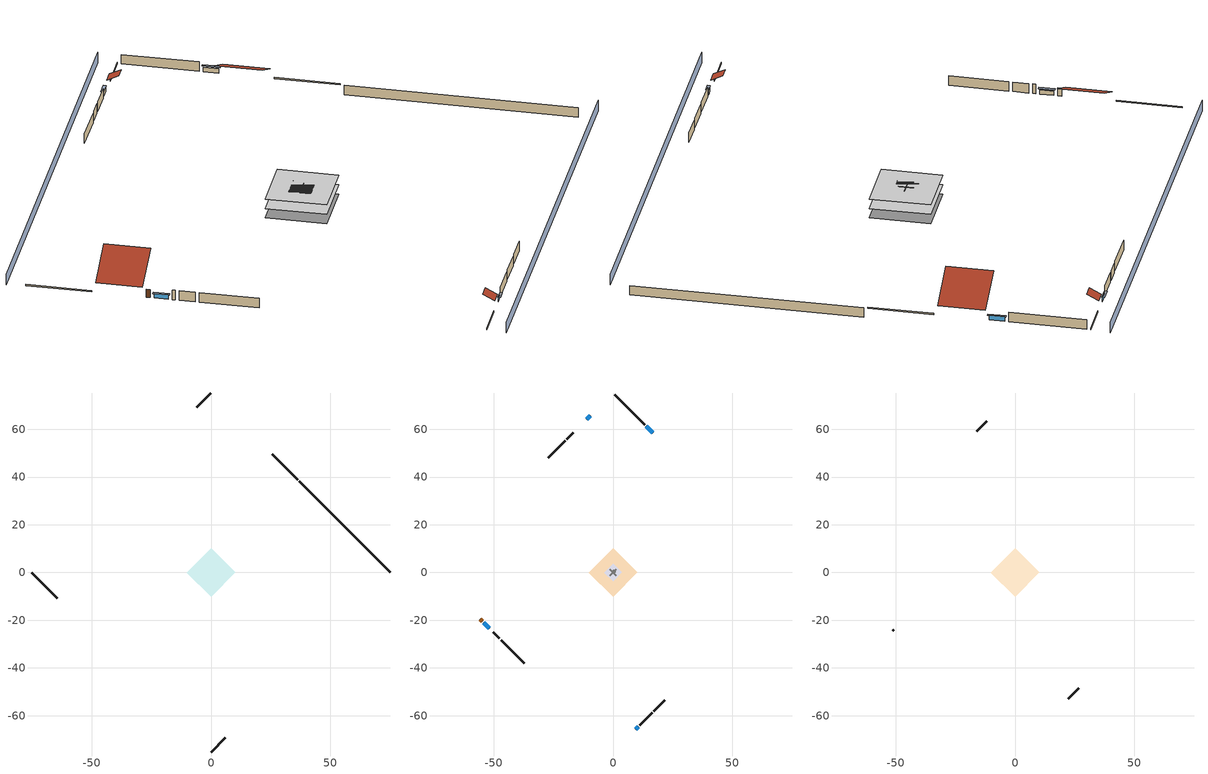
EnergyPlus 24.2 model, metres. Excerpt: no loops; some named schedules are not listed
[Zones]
basement - unconditioned
 floor foundation (Slab2 construction): -10.06,0 0,10.06 10.06,0 0,-10.06 z-2.13
 wall outside (RimJoist1 construction): 36.38,38.85 25.65,49.58 z0.3:0.61
 wall outside (RimJoist2 construction): 0,-75.23 5.97,-69.26 z0.3:0.61
 wall outside (RimJoist3 construction): -75.23,0 -64.5,-10.73 z0.3:0.61
 wall outside (RimJoist4 construction): 0,75.23 -5.97,69.26 z0.3:0.61
 wall foundation (FoundationWall1 construction): 75.23,0 37.04,38.19 z-2.13:0.3
central ac and furnace airloop ret air zone
 floor adiabatic (AdiabaticConst): 0,0 0,1 1,1 1,0 z0
 wall adiabatic (AdiabaticConst): 0,1 0,0 1,0 1,1 0,1 z0:1
 ceiling adiabatic (AdiabaticConst): 1,0 1,1 0,1 0,0 z1
conditioned space
 floor to basement - unconditioned (Floor2 construction): -10.06,0 0,10.06 10.06,0 0,-10.06 z0.3
 wall outside (AdiabaticWallConstruction 1): -55.54,-19.69 -54.89,-20.34 z0.3:2.34
 wall outside (AdiabaticWallConstruction): 16.57,58.66 13.99,61.24 z0.3:1.49; 9.44,-65.79 10.54,-64.7 / -9.45,65.79 -11.09,64.14 z0.3:1.34; -54.24,-21 -51.97,-23.26 z0.3:1.4
 wall outside (Wall3 construction): 13.34,61.89 0.66,74.58 z0.3:2.74
 wall outside (Wall4 construction): 17.02,-58.21 21.72,-53.52 z0.3:2.74
 wall outside (Wall7 construction): -46.93,-28.31 -37.14,-38.1 z0.3:2.74
 wall outside (Wall8 construction): -19.99,55.24 -27.04,48.2 z0.3:2.74
 wall to garage (Wall5 construction): -1.29,1.29 1.29,-1.29 z0.3:2.74
 wall to garage (Wall6 construction): -1.29,-1.29 1.29,1.29 z0.3:2.74
 window (WindowConstruction): 16.57,58.66 13.99,61.24 z0.3:1.49
 window (WindowConstruction 1): 9.45,-65.79 10.54,-64.7 z0.3:1.34
 window (WindowConstruction 2): -54.24,-21 -51.97,-23.26 z0.3:1.4
 window (WindowConstruction 3): -9.45,65.79 -11.09,64.14 z0.3:1.34
 door (Door): -55.54,-19.69 -54.89,-20.34 z0.3:2.34
garage
 floor foundation (Slab1 construction): -3.66,0 0,3.66 3.66,0 0,-3.66 z0
 wall outside (Wall1 construction): 11.19,-64.04 16.37,-58.87 z0.3:2.74
 wall outside (Wall12 construction): -16.75,58.49 -19.33,55.9 z0.3:2.74
 wall outside (Wall2 construction): -50.17,-25.06 -47.58,-27.65 z0.3:2.74
attic - vented
 floor to garage (Floor1 construction): -3.66,0 0,3.66 3.66,0 0,-3.66 z2.74
 floor to conditioned space (Floor3 construction Reversed): -10.06,0 0,10.06 10.06,0 0,-10.06 z2.74
 wall outside (Wall10 construction): -11.74,63.49 -16.09,59.14 z0.3:2.74
 wall outside (Wall11 construction): -51.31,-23.92 -50.83,-24.41 z0.3:2.74
 wall outside (Wall9 construction): 22.37,-52.86 26.72,-48.51 z0.3:2.74
 roof outside (Roof1 construction): 17.23,58.01,2.74 10.28,51.06,7.66 18.05,43.29,7.66 24.99,50.24,2.74
 roof outside (Roof2 construction): 8.79,-66.44,2.74 6.86,-64.51,4.11 4.69,-66.67,4.11 6.63,-68.61,2.74
 roof outside (Roof3 construction): -8.79,66.44,2.74 -6.86,64.51,4.11 -4.69,66.67,4.11 -6.63,68.61,2.74
 roof outside (Roof4 construction): -56.2,-19.04,2.74 -49.36,-12.2,7.58 -57,-4.55,7.58 -63.84,-11.39,2.74
shading: 3.23,-78.46 78.46,-3.23 / -3.23,78.46 -78.46,3.23 z0:2.74; 13.78,61.45 16.79,58.45 17.22,58.88 14.21,61.88 z1.8; 10.75,-64.48 9.23,-66 9.66,-66.43 11.18,-64.91 z1.65; -51.75,-23.48 -54.45,-20.78 -54.88,-21.21 -52.18,-23.91 z1.71; -11.3,63.93 -9.23,66 -9.66,66.43 -11.73,64.36 z1.65
[Building]
Building 1: Terrain=Suburbs
[Site:Location]
Milwaukee Gen Mitc_WI_USA: Latitude {deg}=42.95; Longitude {deg}=-87.9; Time Zone {hr}=-6; Elevation {m}=211
[Site:GroundTemperature:Shallow]
4.51604, 2.42328, 2.25568, 3.24881, 7.23564, 11.2039, 14.6442, 16.8235, 17.0087, 15.2361, 11.8836, 8.03706
[Site:WaterMainsTemperature]
Calculation Method=Schedule; Temperature Schedule=mains temperature schedule
[Material] Roughness=Rough; Thermal Absorptance=0.9
Name | Thickness {m} | Conductivity {W/m-K} | Density {kg/m3} | Specific Heat {J/kg-K} | Solar Absorptance | Visible Absorptance
aluminum siding | 0.009525 | 0.089435 | 177.822 | 1046.75 | 0.5 | 0.5
asphalt or fiberglass shingles | 0.00635 | 0.162714 | 1121.4 | 1465.45 | 0.85 | 0.85
ceiling loosefill ins | 0.169333 | 0.0480833 | 16.02 | 1046.75 | 0.7 | 0.7
ceiling stud and cavity | 0.1397 | 1.39189 | 65.682 | 1177.47 | 0.7 | 0.7
ceiling stud and cavity 1 | 0.1397 | 0.0824711 | 65.682 | 1177.47 | 0.7 | 0.7
concrete 4.0 in. | 0.1016 | 1.803125 | 2242.8 | 837.4 | 0.7 | 0.7
concrete 8.0 in. | 0.2032 | 1.803125 | 2242.8 | 837.4 | 0.7 | 0.7
door material | 0.04445 | 0.0612267 | 512.64 | 1214.23 | 0.7 | 0.7
floor covering | 0.0127 | 0.0433444 | 54.468 | 1339.84 | 0.6 | 0.6
floor stud and cavity | 0.1397 | 0.923637 | 92.3553 | 1139.71 | 0.7 | 0.7
furniture material basement - unconditioned 1; furniture material conditioned space 1; furniture material garage 1 | 0.1524 | 0.115458 | 640.8 | 1214.23 | 0.6 | 0.6
gypsum board | 0.0127 | 0.160291 | 801 | 837.4 | 0.6 | 0.6
osb sheathing 0.5 in. | 0.0127 | 0.115458 | 512.64 | 1214.23 | 0.6 | 0.6
osb sheathing 0.5 in. 1; osb sheathing 0.5 in. 2; osb sheathing 0.5 in. 3 | 0.0127 | 0.115458 | 512.64 | 1214.23 | 0.7 | 0.7
osb sheathing 0.75 in. | 0.01905 | 0.115458 | 512.64 | 1214.23 | 0.7 | 0.7
rim joist stud and cavity | 0.0508 | 0.178289 | 50.32683 | 1063.81 | 0.6 | 0.6
roof rigid ins | 0.00281632 | 0.029427 | 32.04 | 1214.23 | 0.7 | 0.7
wall rigid ins | 0.512978 | 0.029427 | 32.04 | 1214.23 | 0.7 | 0.7
wall stud and cavity | 0.1397 | 0.419005 | 139.0536 | 1170.24 | 0.6 | 0.6
wall stud and cavity 1 | 0.1397 | 0.0950889 | 139.0536 | 1170.24 | 0.7 | 0.7
wall stud and cavity 2 | 0.1397 | 0.0937203 | 139.0536 | 1170.24 | 0.7 | 0.7
wall stud and cavity 3 | 0.0889 | 0.380278 | 52.3479 | 1209.89 | 0.7 | 0.7
wall stud and cavity 4 | 0.0889 | 0.391764 | 83.0341 | 1211.67 | 0.7 | 0.7
wood siding; wood siding 1 | 0.0254 | 0.102417 | 544.68 | 1172.36 | 0.7 | 0.7
[Material:NoMass]
Adiabatic: Roughness=Rough; Thermal Resistance {m2-K/W}=176.1; Thermal Absorptance=0.9; Solar Absorptance=0.7; Visible Absorptance=0.7
[WindowMaterial:SimpleGlazingSystem]
WindowMaterial: U-Factor {W/m2-K}=4.31528; Solar Heat Gain Coefficient=0.67
[Construction]
AdiabaticConst: Adiabatic
AdiabaticWallConstruction: wood siding, wall rigid ins, wall stud and cavity 3, gypsum board
AdiabaticWallConstruction 1: wood siding 1, wall rigid ins, wall stud and cavity 3, gypsum board
Door: door material
Floor1 construction: ceiling stud and cavity
Floor2 construction: floor stud and cavity, osb sheathing 0.75 in., floor covering
Floor3 construction Reversed: gypsum board, ceiling stud and cavity 1, ceiling loosefill ins
FoundationWall1 construction: concrete 8.0 in.
furniture construction basement - unconditioned 1: furniture material basement - unconditioned 1
furniture construction conditioned space 1: furniture material conditioned space 1
furniture construction garage 1: furniture material garage 1
PartitionWallConstruction: gypsum board, wall stud and cavity 4, gypsum board
RimJoist1 construction; RimJoist2 construction; RimJoist3 construction; RimJoist4 construction: aluminum siding, rim joist stud and cavity
Roof1 construction; Roof2 construction; Roof3 construction; Roof4 construction: asphalt or fiberglass shingles, roof rigid ins, osb sheathing 0.5 in.
Slab1 construction; Slab2 construction: concrete 4.0 in.
Wall1 construction; Wall2 construction: aluminum siding, osb sheathing 0.5 in. 1, wall stud and cavity
Wall10 construction; Wall11 construction; Wall12 construction; Wall9 construction: aluminum siding, osb sheathing 0.5 in. 2, wall stud and cavity
Wall3 construction; Wall4 construction: aluminum siding, osb sheathing 0.5 in. 1, wall stud and cavity 1, gypsum board
Wall5 construction: osb sheathing 0.5 in. 2, wall stud and cavity 2, gypsum board
Wall6 construction: osb sheathing 0.5 in. 3, wall stud and cavity 2, gypsum board
Wall7 construction; Wall8 construction: aluminum siding, osb sheathing 0.5 in. 2, wall stud and cavity 1, gypsum board
WindowConstruction; WindowConstruction 1; WindowConstruction 2; WindowConstruction 3: WindowMaterial
[Zone] Multiplier=1
Name | Volume {m3} | Part of Total Floor Area
attic - vented | 258.62 | Yes
basement - unconditioned; conditioned space | 493.619 | Yes
central ac and furnace airloop ret air zone | 1 | No
garage | 65.242 | Yes
[Space]
Name | Zone | Volume {m3} | Space Type
attic - vented 1 | attic - vented | 258.62
basement - unconditioned 1 | basement - unconditioned | 493.619
central ac and furnace airloop ret air space | central ac and furnace airloop ret air zone |  | Plenum Space Type
conditioned space 1 | conditioned space | 493.619
garage 1 | garage | 65.242
[ZoneInfiltration:EffectiveLeakageArea] Schedule=Always On Discrete
Name | Zone or Space | Effective Air Leakage Area {cm2} | Stack Coefficient | Wind Coefficient
infil|attic - vented 1 | attic - vented 1 | 7638.96 | 0.000511141 | 4.24315e-05
infil|garage 1 | garage 1 | 135.919 | 0.000145291 | 4.64657e-05
[ZoneMixing] Schedule=Always On Continuous; Design Flow Rate Calculation Method=Flow/Zone; Design Flow Rate {m3/s}=0
Name | Zone or Space | Source Zone or Space
whole house fan mix | attic - vented | conditioned space
central_ac_and_furnace_airloop_0_ZoneMixCondToDZ mix | basement - unconditioned | conditioned space
central_ac_and_furnace_airloop_0_ZoneMixDZToCond mix | conditioned space | basement - unconditioned
[SurfaceProperty:ExposedFoundationPerimeter] Exposed Perimeter Calculation Method=TotalExposedPerimeter
Name | Total Exposed Perimeter {m}
Slab2 | 54.01056
Slab1 | 14.6304
[InternalMass]
Name | Construction | Zone or ZoneList | Space or SpaceList | Surface Area {m2}
furniture mass basement - unconditioned 1 | furniture construction basement - unconditioned 1 | basement - unconditioned | basement - unconditioned 1 | 80.9743
furniture mass conditioned space 1 | furniture construction conditioned space 1 | conditioned space | conditioned space 1 | 80.9743
partition wall mass | PartitionWallConstruction | conditioned space | conditioned space 1 | 202.436
furniture mass garage 1 | furniture construction garage 1 | garage | garage 1 | 2.67561
[OtherEquipment] Design Level Calculation Method=EquipmentLevel
Name | Fuel Type | Zone or ZoneList or Space or SpaceList | Schedule | Design Level {W} | Fraction Latent | Fraction Radiant | Fraction Lost
central_ac_and_furnace_airloop_0_RetCondToDZ equip; central_ac_and_furnace_airloop_0_SupCondToDZ equip; central_ac_and_furnace_airloop_0_SupSensLkToDZ equip | None | basement - unconditioned 1 | Always On Discrete | 0 | 0 | 0 | 0
central_ac_and_furnace_airloop_0_SupLatLkToDZ equip | None | basement - unconditioned 1 | Always On Discrete | 0 | 1 | 0 | 0
water heater energy adjustment1 | NaturalGas | basement - unconditioned 1 | Always On Discrete | 0.01 | 0 | 0 | 1
central_ac_and_furnace_airloop_0_RetCondToRP equip; central_ac_and_furnace_airloop_0_RetSensLkToRP equip | None | central ac and furnace airloop ret air space | Always On Discrete | 0 | 0 | 0 | 0
central_ac_and_furnace_airloop_0_RetLatLkToRP equip | None | central ac and furnace airloop ret air space | Always On Discrete | 0 | 1 | 0 | 0
central_ac_and_furnace_airloop_0_SupCondToLv equip; central_ac_and_furnace_airloop_0_SupSensLkToCond equip; mech vent house fan sensible load equip | None | conditioned space 1 | Always On Discrete | 0 | 0 | 0 | 0
central_ac_and_furnace_airloop_0_SupLatLkToCond equip; mech vent house fan latent load equip | None | conditioned space 1 | Always On Discrete | 0 | 1 | 0 | 0
water latent | None | conditioned space 1 | hot_water_fixtures | 600.595 | 1 | 0 | 0
water sensible | None | conditioned space 1 | hot_water_fixtures | -591.911 | 0 | 0.6 | 0
[ZoneInfiltration:DesignFlowRate] Schedule=Always On Discrete
Name | Zone or ZoneList or Space or SpaceList | Design Flow Rate Calculation Method | Air Changes per Hour {1/hr} | Constant Term Coefficient | Temperature Term Coefficient | Velocity Term Coefficient | Velocity Squared Term Coefficient | Design Flow Rate {m3/s}
infil|basement - unconditioned 1 | basement - unconditioned 1 | AirChanges/Hour | 0.1 | 1 | 0 | 0 | 0
infil flow; natural vent flow; whole house fan flow | conditioned space 1 | Flow/Zone |  |  |  |  |  | 0
[SpaceList]
Plenum Space Type: central ac and furnace airloop ret air space
[SurfaceProperty:IncidentSolarMultiplier] Incident Solar Multiplier=1; Incident Solar Multiplier Schedule=trans schedule winter=0.85 summer=0.7
Window1; Window2; Window3; Window4
[Lights] Design Level Calculation Method=LightingLevel; Return Air Fraction=0; Fraction Radiant=0.6; Fraction Visible=0.2; Fraction Replaceable=1
Name | Zone or ZoneList or Space or SpaceList | Schedule | Lighting Level {W}
interior lighting | conditioned space 1 | lighting_interior | 1242.62
garage lighting | garage 1 | lighting_garage | 52.6845
[People]
occupants: Zone or ZoneList or Space or SpaceList=conditioned space 1; Number of People Schedule=occupants; Number of People Calculation Method=People; Number of People=2; Fraction Radiant=0.314171; Sensible Heat Fraction=0.56303; Activity Level Schedule=occupants activity schedule; Carbon Dioxide Generation Rate {m3/s-W}=0; Enable ASHRAE 55 Comfort Warnings=No; Mean Radiant Temperature Calculation Type=EnclosureAveraged
[ElectricEquipment] Design Level Calculation Method=EquipmentLevel
Name | Zone or ZoneList or Space or SpaceList | Schedule | Design Level {W} | Fraction Latent | Fraction Radiant | Fraction Lost
ceiling fan | conditioned space 1 | ceiling_fan | 17.0572 | 0 | 0.558 | 0
clothes dryer | conditioned space 1 | clothes_dryer | 8575.76 | 0.015 | 0.081 | 0.85
clothes washer | conditioned space 1 | clothes_washer | 322.319 | 0.03 | 0.162 | 0.7
cooking range | conditioned space 1 | cooking_range | 2314.12 | 0.08 | 0.432 | 0.2
dishwasher | conditioned space 1 | dishwasher | 593.132 | 0.3 | 0.18 | 0.4
fridge | conditioned space 1 | fridge schedule | 109.031 | 0 | 0.6 | 0
mech vent bath fan 0 | conditioned space 1 | mech vent bath fan 0 schedule | 30 | 0 | 0 | 1
mech vent house fan | conditioned space 1 | mech vent house fan schedule | 0 | 0 | 0 | 1
mech vent house fan cfis | conditioned space 1 | mech vent house fan cfis schedule | 0 | 0 | 0 | 0
mech vent range fan 0 | conditioned space 1 | mech vent range fan 0 schedule | 30 | 0 | 0 | 1
misc plug loads | conditioned space 1 | plug_loads_other | 428.613 | 0.021 | 0.558 | 0.049
misc well pump | conditioned space 1 | misc well pump schedule | 102.667 | 0 | 0 | 1
whole house fan | conditioned space 1 | Always On Discrete | 0 | 0 | 0 | 1
freezer | garage 1 | freezer schedule | 47.9573 | 0 | 0.6 | 0
[AirLoopHVAC:ReturnPlenum]
Air Loop HVAC Return Plenum 1: Zone=central ac and furnace airloop ret air zone
[Foundation:Kiva] Wall Depth Below Slab {m}=0.2032
Name | Initial Indoor Air Temperature {C} | Wall Height Above Grade {m}
Foundation Kiva 1 | 2.20464 | 0.1016
Foundation Kiva 2 | 2.41042 | 0.3048
[Foundation:Kiva:Settings]
Soil Conductivity {W/m-K}=1.3848; Soil Density {kg/m3}=1842.3; Soil Specific Heat {J/kg-K}=418.7; Ground Solar Absorptivity=0.9; Ground Thermal Absorptivity=0.9; Ground Surface Roughness {m}=0.03; Far-Field Width {m}=40; Deep-Ground Boundary Condition=ZeroFlux; Deep-Ground Depth {m}=40; Minimum Cell Dimension {m}=0.2; Maximum Cell Growth Coefficient=3; Simulation Timestep=Timestep
[Exterior:Lights]
exterior lighting: Schedule=exterior lighting schedule; Design Level {W}=75.5506
[EnergyManagementSystem:Sensor] Output:Variable or Output:Meter Index Key=basement - unconditioned
Name | Output:Variable or Output:Meter
central_ac_and_furnace_airloop_0_DZ_T_s | Zone Air Temperature
central_ac_and_furnace_airloop_0_DZ_W_s | Zone Mean Air Humidity Ratio
[Schedule:Constant]
Name | Hourly Value
Always On Continuous; Always On Discrete; mech vent house fan schedule; mech vent house fan cfis schedule | 1
occupants activity schedule | 117.228
[Schedule:Week:Daily]
trans schedule winter=0.85 summer=0.7 Week Rule - Jan1-Apr28: trans schedule winter=0.85 summer=0.7 allday1, trans schedule winter=0.85 summer=0.7 allday1, trans schedule winter=0.85 summer=0.7 allday1, trans schedule winter=0.85 summer=0.7 allday1, trans schedule winter=0.85 summer=0.7 allday1, trans schedule winter=0.85 summer=0.7 allday1, trans schedule winter=0.85 summer=0.7 allday1, trans schedule winter=0.85 summer=0.7 default day, trans schedule winter=0.85 summer=0.7 default day, trans schedule winter=0.85 summer=0.7 default day, trans schedule winter=0.85 summer=0.7 default day, trans schedule winter=0.85 summer=0.7 default day
trans schedule winter=0.85 summer=0.7 Week Rule - Apr29-May5: trans schedule winter=0.85 summer=0.7 allday1, trans schedule winter=0.85 summer=0.7 allday1, trans schedule winter=0.85 summer=0.7 allday121, trans schedule winter=0.85 summer=0.7 allday121, trans schedule winter=0.85 summer=0.7 allday121, trans schedule winter=0.85 summer=0.7 allday121, trans schedule winter=0.85 summer=0.7 allday121, trans schedule winter=0.85 summer=0.7 default day, trans schedule winter=0.85 summer=0.7 default day, trans schedule winter=0.85 summer=0.7 default day, trans schedule winter=0.85 summer=0.7 default day, trans schedule winter=0.85 summer=0.7 default day
trans schedule winter=0.85 summer=0.7 Week Rule - May6-Oct27: trans schedule winter=0.85 summer=0.7 allday121, trans schedule winter=0.85 summer=0.7 allday121, trans schedule winter=0.85 summer=0.7 allday121, trans schedule winter=0.85 summer=0.7 allday121, trans schedule winter=0.85 summer=0.7 allday121, trans schedule winter=0.85 summer=0.7 allday121, trans schedule winter=0.85 summer=0.7 allday121, trans schedule winter=0.85 summer=0.7 default day, trans schedule winter=0.85 summer=0.7 default day, trans schedule winter=0.85 summer=0.7 default day, trans schedule winter=0.85 summer=0.7 default day, trans schedule winter=0.85 summer=0.7 default day
trans schedule winter=0.85 summer=0.7 Week Rule - Oct28-Nov3: trans schedule winter=0.85 summer=0.7 allday121, trans schedule winter=0.85 summer=0.7 allday121, trans schedule winter=0.85 summer=0.7 allday121, trans schedule winter=0.85 summer=0.7 allday121, trans schedule winter=0.85 summer=0.7 allday305, trans schedule winter=0.85 summer=0.7 allday305, trans schedule winter=0.85 summer=0.7 allday305, trans schedule winter=0.85 summer=0.7 default day, trans schedule winter=0.85 summer=0.7 default day, trans schedule winter=0.85 summer=0.7 default day, trans schedule winter=0.85 summer=0.7 default day, trans schedule winter=0.85 summer=0.7 default day
trans schedule winter=0.85 summer=0.7 Week Rule - Nov4-Dec31: trans schedule winter=0.85 summer=0.7 allday305, trans schedule winter=0.85 summer=0.7 allday305, trans schedule winter=0.85 summer=0.7 allday305, trans schedule winter=0.85 summer=0.7 allday305, trans schedule winter=0.85 summer=0.7 allday305, trans schedule winter=0.85 summer=0.7 allday305, trans schedule winter=0.85 summer=0.7 allday305, trans schedule winter=0.85 summer=0.7 default day, trans schedule winter=0.85 summer=0.7 default day, trans schedule winter=0.85 summer=0.7 default day, trans schedule winter=0.85 summer=0.7 default day, trans schedule winter=0.85 summer=0.7 default day
fridge schedule Week Rule - Jan1-Jan27: fridge schedule allday1, fridge schedule allday1, fridge schedule allday1, fridge schedule allday1, fridge schedule allday1, fridge schedule allday1, fridge schedule allday1, fridge schedule default day, fridge schedule default day, fridge schedule default day, fridge schedule default day, fridge schedule default day
fridge schedule Week Rule - Jan28-Feb3: fridge schedule allday1, fridge schedule allday1, fridge schedule allday1, fridge schedule allday1, fridge schedule allday2, fridge schedule allday2, fridge schedule allday2, fridge schedule default day, fridge schedule default day, fridge schedule default day, fridge schedule default day, fridge schedule default day
fridge schedule Week Rule - Feb4-Feb24: fridge schedule allday2, fridge schedule allday2, fridge schedule allday2, fridge schedule allday2, fridge schedule allday2, fridge schedule allday2, fridge schedule allday2, fridge schedule default day, fridge schedule default day, fridge schedule default day, fridge schedule default day, fridge schedule default day
fridge schedule Week Rule - Feb25-Mar3: fridge schedule allday2, fridge schedule allday2, fridge schedule allday2, fridge schedule allday2, fridge schedule allday3, fridge schedule allday3, fridge schedule allday3, fridge schedule default day, fridge schedule default day, fridge schedule default day, fridge schedule default day, fridge schedule default day
fridge schedule Week Rule - Mar4-May26: fridge schedule allday3, fridge schedule allday3, fridge schedule allday3, fridge schedule allday3, fridge schedule allday3, fridge schedule allday3, fridge schedule allday3, fridge schedule default day, fridge schedule default day, fridge schedule default day, fridge schedule default day, fridge schedule default day
fridge schedule Week Rule - May27-Jun2: fridge schedule allday3, fridge schedule allday3, fridge schedule allday3, fridge schedule allday3, fridge schedule allday3, fridge schedule allday6, fridge schedule allday6, fridge schedule default day, fridge schedule default day, fridge schedule default day, fridge schedule default day, fridge schedule default day
fridge schedule Week Rule - Jun3-Sep29: fridge schedule allday6, fridge schedule allday6, fridge schedule allday6, fridge schedule allday6, fridge schedule allday6, fridge schedule allday6, fridge schedule allday6, fridge schedule default day, fridge schedule default day, fridge schedule default day, fridge schedule default day, fridge schedule default day
fridge schedule Week Rule - Sep30-Oct6: fridge schedule allday6, fridge schedule allday10, fridge schedule allday10, fridge schedule allday10, fridge schedule allday10, fridge schedule allday10, fridge schedule allday10, fridge schedule default day, fridge schedule default day, fridge schedule default day, fridge schedule default day, fridge schedule default day
fridge schedule Week Rule - Oct7-Oct27: fridge schedule allday10, fridge schedule allday10, fridge schedule allday10, fridge schedule allday10, fridge schedule allday10, fridge schedule allday10, fridge schedule allday10, fridge schedule default day, fridge schedule default day, fridge schedule default day, fridge schedule default day, fridge schedule default day
fridge schedule Week Rule - Oct28-Nov3: fridge schedule allday10, fridge schedule allday10, fridge schedule allday10, fridge schedule allday10, fridge schedule allday11, fridge schedule allday11, fridge schedule allday11, fridge schedule default day, fridge schedule default day, fridge schedule default day, fridge schedule default day, fridge schedule default day
fridge schedule Week Rule - Nov4-Nov24: fridge schedule allday11, fridge schedule allday11, fridge schedule allday11, fridge schedule allday11, fridge schedule allday11, fridge schedule allday11, fridge schedule allday11, fridge schedule default day, fridge schedule default day, fridge schedule default day, fridge schedule default day, fridge schedule default day
fridge schedule Week Rule - Nov25-Dec1: fridge schedule allday11, fridge schedule allday11, fridge schedule allday11, fridge schedule allday11, fridge schedule allday11, fridge schedule allday11, fridge schedule allday12, fridge schedule default day, fridge schedule default day, fridge schedule default day, fridge schedule default day, fridge schedule default day
fridge schedule Week Rule - Dec2-Dec31: fridge schedule allday12, fridge schedule allday12, fridge schedule allday12, fridge schedule allday12, fridge schedule allday12, fridge schedule allday12, fridge schedule allday12, fridge schedule default day, fridge schedule default day, fridge schedule default day, fridge schedule default day, fridge schedule default day
mech vent bath fan 0 schedule Week Rule - Jan1-Dec31: mech vent bath fan 0 schedule allday1, mech vent bath fan 0 schedule allday1, mech vent bath fan 0 schedule allday1, mech vent bath fan 0 schedule allday1, mech vent bath fan 0 schedule allday1, mech vent bath fan 0 schedule allday1, mech vent bath fan 0 schedule allday1, mech vent bath fan 0 schedule default day, mech vent bath fan 0 schedule default day, mech vent bath fan 0 schedule default day, mech vent bath fan 0 schedule default day, mech vent bath fan 0 schedule default day
mech vent range fan 0 schedule Week Rule - Jan1-Dec31: mech vent range fan 0 schedule allday1, mech vent range fan 0 schedule allday1, mech vent range fan 0 schedule allday1, mech vent range fan 0 schedule allday1, mech vent range fan 0 schedule allday1, mech vent range fan 0 schedule allday1, mech vent range fan 0 schedule allday1, mech vent range fan 0 schedule default day, mech vent range fan 0 schedule default day, mech vent range fan 0 schedule default day, mech vent range fan 0 schedule default day, mech vent range fan 0 schedule default day
misc well pump schedule Week Rule - Jan1-Jan27: misc well pump schedule allday1, misc well pump schedule allday1, misc well pump schedule allday1, misc well pump schedule allday1, misc well pump schedule allday1, misc well pump schedule allday1, misc well pump schedule allday1, misc well pump schedule default day, misc well pump schedule default day, misc well pump schedule default day, misc well pump schedule default day, misc well pump schedule default day
misc well pump schedule Week Rule - Jan28-Feb3: misc well pump schedule allday1, misc well pump schedule allday1, misc well pump schedule allday1, misc well pump schedule allday1, misc well pump schedule allday2, misc well pump schedule allday2, misc well pump schedule allday2, misc well pump schedule default day, misc well pump schedule default day, misc well pump schedule default day, misc well pump schedule default day, misc well pump schedule default day
misc well pump schedule Week Rule - Feb4-Feb24: misc well pump schedule allday2, misc well pump schedule allday2, misc well pump schedule allday2, misc well pump schedule allday2, misc well pump schedule allday2, misc well pump schedule allday2, misc well pump schedule allday2, misc well pump schedule default day, misc well pump schedule default day, misc well pump schedule default day, misc well pump schedule default day, misc well pump schedule default day
misc well pump schedule Week Rule - Feb25-Mar3: misc well pump schedule allday2, misc well pump schedule allday2, misc well pump schedule allday2, misc well pump schedule allday2, misc well pump schedule allday3, misc well pump schedule allday3, misc well pump schedule allday3, misc well pump schedule default day, misc well pump schedule default day, misc well pump schedule default day, misc well pump schedule default day, misc well pump schedule default day
misc well pump schedule Week Rule - Mar4-Mar31: misc well pump schedule allday3, misc well pump schedule allday3, misc well pump schedule allday3, misc well pump schedule allday3, misc well pump schedule allday3, misc well pump schedule allday3, misc well pump schedule allday3, misc well pump schedule default day, misc well pump schedule default day, misc well pump schedule default day, misc well pump schedule default day, misc well pump schedule default day
misc well pump schedule Week Rule - Apr1-Apr28: misc well pump schedule allday4, misc well pump schedule allday4, misc well pump schedule allday4, misc well pump schedule allday4, misc well pump schedule allday4, misc well pump schedule allday4, misc well pump schedule allday4, misc well pump schedule default day, misc well pump schedule default day, misc well pump schedule default day, misc well pump schedule default day, misc well pump schedule default day
misc well pump schedule Week Rule - Apr29-May5: misc well pump schedule allday4, misc well pump schedule allday4, misc well pump schedule allday5, misc well pump schedule allday5, misc well pump schedule allday5, misc well pump schedule allday5, misc well pump schedule allday5, misc well pump schedule default day, misc well pump schedule default day, misc well pump schedule default day, misc well pump schedule default day, misc well pump schedule default day
misc well pump schedule Week Rule - May6-May26: misc well pump schedule allday5, misc well pump schedule allday5, misc well pump schedule allday5, misc well pump schedule allday5, misc well pump schedule allday5, misc well pump schedule allday5, misc well pump schedule allday5, misc well pump schedule default day, misc well pump schedule default day, misc well pump schedule default day, misc well pump schedule default day, misc well pump schedule default day
misc well pump schedule Week Rule - May27-Jun2: misc well pump schedule allday5, misc well pump schedule allday5, misc well pump schedule allday5, misc well pump schedule allday5, misc well pump schedule allday5, misc well pump schedule allday6, misc well pump schedule allday6, misc well pump schedule default day, misc well pump schedule default day, misc well pump schedule default day, misc well pump schedule default day, misc well pump schedule default day
misc well pump schedule Week Rule - Jun3-Jun30: misc well pump schedule allday6, misc well pump schedule allday6, misc well pump schedule allday6, misc well pump schedule allday6, misc well pump schedule allday6, misc well pump schedule allday6, misc well pump schedule allday6, misc well pump schedule default day, misc well pump schedule default day, misc well pump schedule default day, misc well pump schedule default day, misc well pump schedule default day
misc well pump schedule Week Rule - Jul1-Aug25: misc well pump schedule allday7, misc well pump schedule allday7, misc well pump schedule allday7, misc well pump schedule allday7, misc well pump schedule allday7, misc well pump schedule allday7, misc well pump schedule allday7, misc well pump schedule default day, misc well pump schedule default day, misc well pump schedule default day, misc well pump schedule default day, misc well pump schedule default day
misc well pump schedule Week Rule - Aug26-Sep1: misc well pump schedule allday7, misc well pump schedule allday7, misc well pump schedule allday7, misc well pump schedule allday7, misc well pump schedule allday7, misc well pump schedule allday7, misc well pump schedule allday9, misc well pump schedule default day, misc well pump schedule default day, misc well pump schedule default day, misc well pump schedule default day, misc well pump schedule default day
[Schedule:Year]
trans schedule winter=0.85 summer=0.7: trans schedule winter=0.85 summer=0.7 Week Rule - Jan1-Apr28, 1, 1, 4, 28, trans schedule winter=0.85 summer=0.7 Week Rule - Apr29-May5, 4, 29, 5, 5, trans schedule winter=0.85 summer=0.7 Week Rule - May6-Oct27, 5, 6, 10, 27, trans schedule winter=0.85 summer=0.7 Week Rule - Oct28-Nov3, 10, 28, 11, 3, trans schedule winter=0.85 summer=0.7 Week Rule - Nov4-Dec31, 11, 4, 12, 31
fridge schedule: fridge schedule Week Rule - Jan1-Jan27, 1, 1, 1, 27, fridge schedule Week Rule - Jan28-Feb3, 1, 28, 2, 3, fridge schedule Week Rule - Feb4-Feb24, 2, 4, 2, 24, fridge schedule Week Rule - Feb25-Mar3, 2, 25, 3, 3, fridge schedule Week Rule - Mar4-May26, 3, 4, 5, 26, fridge schedule Week Rule - May27-Jun2, 5, 27, 6, 2, fridge schedule Week Rule - Jun3-Sep29, 6, 3, 9, 29, fridge schedule Week Rule - Sep30-Oct6, 9, 30, 10, 6, fridge schedule Week Rule - Oct7-Oct27, 10, 7, 10, 27, fridge schedule Week Rule - Oct28-Nov3, 10, 28, 11, 3, fridge schedule Week Rule - Nov4-Nov24, 11, 4, 11, 24, fridge schedule Week Rule - Nov25-Dec1, 11, 25, 12, 1, fridge schedule Week Rule - Dec2-Dec31, 12, 2, 12, 31
mech vent bath fan 0 schedule: mech vent bath fan 0 schedule Week Rule - Jan1-Dec31, 1, 1, 12, 31
mech vent range fan 0 schedule: mech vent range fan 0 schedule Week Rule - Jan1-Dec31, 1, 1, 12, 31
misc well pump schedule: misc well pump schedule Week Rule - Jan1-Jan27, 1, 1, 1, 27, misc well pump schedule Week Rule - Jan28-Feb3, 1, 28, 2, 3, misc well pump schedule Week Rule - Feb4-Feb24, 2, 4, 2, 24, misc well pump schedule Week Rule - Feb25-Mar3, 2, 25, 3, 3, misc well pump schedule Week Rule - Mar4-Mar31, 3, 4, 3, 31, misc well pump schedule Week Rule - Apr1-Apr28, 4, 1, 4, 28, misc well pump schedule Week Rule - Apr29-May5, 4, 29, 5, 5, misc well pump schedule Week Rule - May6-May26, 5, 6, 5, 26, misc well pump schedule Week Rule - May27-Jun2, 5, 27, 6, 2, misc well pump schedule Week Rule - Jun3-Jun30, 6, 3, 6, 30, misc well pump schedule Week Rule - Jul1-Aug25, 7, 1, 8, 25, misc well pump schedule Week Rule - Aug26-Sep1, 8, 26, 9, 1, misc well pump schedule Week Rule - Sep2-Sep29, 9, 2, 9, 29, misc well pump schedule Week Rule - Sep30-Oct6, 9, 30, 10, 6, misc well pump schedule Week Rule - Oct7-Oct27, 10, 7, 10, 27, misc well pump schedule Week Rule - Oct28-Nov3, 10, 28, 11, 3, misc well pump schedule Week Rule - Nov4-Nov24, 11, 4, 11, 24, misc well pump schedule Week Rule - Nov25-Dec1, 11, 25, 12, 1, misc well pump schedule Week Rule - Dec2-Dec31, 12, 2, 12, 31
freezer schedule: freezer schedule Week Rule - Jan1-Jan27, 1, 1, 1, 27, freezer schedule Week Rule - Jan28-Feb3, 1, 28, 2, 3, freezer schedule Week Rule - Feb4-Feb24, 2, 4, 2, 24, freezer schedule Week Rule - Feb25-Mar3, 2, 25, 3, 3, freezer schedule Week Rule - Mar4-May26, 3, 4, 5, 26, freezer schedule Week Rule - May27-Jun2, 5, 27, 6, 2, freezer schedule Week Rule - Jun3-Sep29, 6, 3, 9, 29, freezer schedule Week Rule - Sep30-Oct6, 9, 30, 10, 6, freezer schedule Week Rule - Oct7-Oct27, 10, 7, 10, 27, freezer schedule Week Rule - Oct28-Nov3, 10, 28, 11, 3, freezer schedule Week Rule - Nov4-Nov24, 11, 4, 11, 24, freezer schedule Week Rule - Nov25-Dec1, 11, 25, 12, 1, freezer schedule Week Rule - Dec2-Dec31, 12, 2, 12, 31
exterior lighting schedule: exterior lighting schedule Week Rule - Jan1-Jan6, 1, 1, 1, 6, exterior lighting schedule Week Rule - Jan7-Jan27, 1, 7, 1, 27, exterior lighting schedule Week Rule - Jan28-Feb3, 1, 28, 2, 3, exterior lighting schedule Week Rule - Feb4-Feb24, 2, 4, 2, 24, exterior lighting schedule Week Rule - Feb25-Mar3, 2, 25, 3, 3, exterior lighting schedule Week Rule - Mar4-Mar31, 3, 4, 3, 31, exterior lighting schedule Week Rule - Apr1-Apr28, 4, 1, 4, 28, exterior lighting schedule Week Rule - Apr29-May5, 4, 29, 5, 5, exterior lighting schedule Week Rule - May6-May26, 5, 6, 5, 26, exterior lighting schedule Week Rule - May27-Jun2, 5, 27, 6, 2, exterior lighting schedule Week Rule - Jun3-Jun30, 6, 3, 6, 30, exterior lighting schedule Week Rule - Jul1-Aug25, 7, 1, 8, 25, exterior lighting schedule Week Rule - Aug26-Sep1, 8, 26, 9, 1, exterior lighting schedule Week Rule - Sep2-Sep29, 9, 2, 9, 29, exterior lighting schedule Week Rule - Sep30-Oct6, 9, 30, 10, 6, exterior lighting schedule Week Rule - Oct7-Oct27, 10, 7, 10, 27, exterior lighting schedule Week Rule - Oct28-Nov3, 10, 28, 11, 3, exterior lighting schedule Week Rule - Nov4-Nov24, 11, 4, 11, 24, exterior lighting schedule Week Rule - Nov25-Dec1, 11, 25, 12, 1, exterior lighting schedule Week Rule - Dec2-Dec31, 12, 2, 12, 31
[Schedule:File] File=in.schedules.csv; Rows to Skip at Top=1; Number of Hours of Data=8760; Column Separator=Comma; Interpolate to Timestep=No; Minutes per Item=15; Adjust Schedule for Daylight Savings=Yes
Name | Column Number
lighting_interior | 2
occupants | 1
ceiling_fan | 8
clothes_dryer | 7
clothes_washer | 6
cooking_range | 4
dishwasher | 5
plug_loads_other | 9
hot_water_fixtures | 13
lighting_garage | 3
[Schedule:Compact]
mains temperature schedule: Through: 01/01, For: AllDays, Until: 24:00, 8.32, Through: 01/02, For: AllDays, Until: 24:00, 8.24833, Through: 01/03, For: AllDays, Until: 24:00, 8.17722, Through: 01/04, For: AllDays, Until: 24:00, 8.10778, Through: 01/05, For: AllDays, Until: 24:00, 8.04, Through: 01/06, For: AllDays, Until: 24:00, 7.97333, Through: 01/07, For: AllDays, Until: 24:00, 7.90833, Through: 01/08, For: AllDays, Until: 24:00, 7.84444, Through: 01/09, For: AllDays, Until: 24:00, 7.78222, Through: 01/10, For: AllDays, Until: 24:00, 7.72167, Through: 01/11, For: AllDays, Until: 24:00, 7.66222, Through: 01/12, For: AllDays, Until: 24:00, 7.60444, Through: 01/13, For: AllDays, Until: 24:00, 7.54833, Through: 01/14, For: AllDays, Until: 24:00, 7.49333, Through: 01/15, For: AllDays, Until: 24:00, 7.44056, Through: 01/16, For: AllDays, Until: 24:00, 7.38889, Through: 01/17, For: AllDays, Until: 24:00, 7.33889, Through: 01/18, For: AllDays, Until: 24:00, 7.29111, Through: 01/19, For: AllDays, Until: 24:00, 7.24444, Through: 01/20, For: AllDays, Until: 24:00, 7.19944, Through: 01/21, For: AllDays, Until: 24:00, 7.15611, Through: 01/22, For: AllDays, Until: 24:00, 7.11444, Through: 01/23, For: AllDays, Until: 24:00, 7.07444, Through: 01/24, For: AllDays, Until: 24:00, 7.03611, Through: 01/25, For: AllDays, Until: 24:00, 6.99944, Through: 01/26, For: AllDays, Until: 24:00, 6.96444, Through: 01/27, For: AllDays, Until: 24:00, 6.93167, Through: 01/28, For: AllDays, Until: 24:00, 6.9, Through: 01/29, For: AllDays, Until: 24:00, 6.87056, Through: 01/30, For: AllDays, Until: 24:00, 6.84278, Through: 01/31, For: AllDays, Until: 24:00, 6.81667, Through: 02/01, For: AllDays, Until: 24:00, 6.79222, Through: 02/02, For: AllDays, Until: 24:00, 6.76944, Through: 02/03, For: AllDays, Until: 24:00, 6.74889, Through: 02/04, For: AllDays, Until: 24:00, 6.73, Through: 02/05, For: AllDays, Until: 24:00, 6.71278, Through: 02/06, For: AllDays, Until: 24:00, 6.69722, Through: 02/07, For: AllDays, Until: 24:00, 6.68389, Through: 02/08, For: AllDays, Until: 24:00, 6.67167, Through: 02/09, For: AllDays, Until: 24:00, 6.66222, Through: 02/10, For: AllDays, Until: 24:00, 6.65389, Through: 02/11, For: AllDays, Until: 24:00, 6.64778, Through: 02/12, For: AllDays, Until: 24:00, 6.64333, Through: 02/13, For: AllDays, Until: 24:00, 6.64056, Through: 02/14, For: AllDays, Until: 24:00, 6.63944, Through: 02/15, For: AllDays, Until: 24:00, 6.64056, Through: 02/16, For: AllDays, Until: 24:00, 6.64333, Through: 02/17, For: AllDays, Until: 24:00, 6.64778, Through: 02/18, For: AllDays, Until: 24:00, 6.65444, Through: 02/19, For: AllDays, Until: 24:00, 6.66278, Through: 02/20, For: AllDays, Until: 24:00, 6.67278, Through: 02/21, For: AllDays, Until: 24:00, 6.685, Through: 02/22, For: AllDays, Until: 24:00, 6.69833, Through: 02/23, For: AllDays, Until: 24:00, 6.71389, Through: 02/24, For: AllDays, Until: 24:00, 6.73167, Through: 02/25, For: AllDays, Until: 24:00, 6.75056, Through: 02/26, For: AllDays, Until: 24:00, 6.77167, Through: 02/27, For: AllDays, Until: 24:00, 6.79444, Through: 02/28, For: AllDays, Until: 24:00, 6.81889, Through: 03/01, For: AllDays, Until: 24:00, 6.845, Through: 03/02, For: AllDays, Until: 24:00, 6.87278, Through: 03/03, For: AllDays, Until: 24:00, 6.90278, Through: 03/04, For: AllDays, Until: 24:00, 6.93444, Through: 03/05, For: AllDays, Until: 24:00, 6.96778, Through: 03/06, For: AllDays, Until: 24:00, 7.00278, Through: 03/07, For: AllDays, Until: 24:00, 7.03944, Through: 03/08, For: AllDays, Until: 24:00, 7.07778, Through: 03/09, For: AllDays, Until: 24:00, 7.11778, Through: 03/10, For: AllDays, Until: 24:00, 7.15944, Through: 03/11, For: AllDays, Until: 24:00, 7.20333, Through: 03/12, For: AllDays, Until: 24:00, 7.24833, Through: 03/13, For: AllDays, Until: 24:00, 7.295, Through: 03/14, For: AllDays, Until: 24:00, 7.34333, Through: 03/15, For: AllDays, Until: 24:00, 7.39333, Through: 03/16, For: AllDays, Until: 24:00, 7.445, Through: 03/17, For: AllDays, Until: 24:00, 7.49833, Through: 03/18, For: AllDays, Until: 24:00, 7.55333, Through: 03/19, For: AllDays, Until: 24:00, 7.60944, Through: 03/20, For: AllDays, Until: 24:00, 7.66722, Through: 03/21, For: AllDays, Until: 24:00, 7.72667, Through: 03/22, For: AllDays, Until: 24:00, 7.78778, Through: 03/23, For: AllDays, Until: 24:00, 7.85, Through: 03/24, For: AllDays, Until: 24:00, 7.91389, Through: 03/25, For: AllDays, Until: 24:00, 7.97889, Through: 03/26, For: AllDays, Until: 24:00, 8.04611, Through: 03/27, For: AllDays, Until: 24:00, 8.11389, Through: 03/28, For: AllDays, Until: 24:00, 8.18333, Through: 03/29, For: AllDays, Until: 24:00, 8.25444, Through: 03/30, For: AllDays, Until: 24:00, 8.32667, Through: 03/31, For: AllDays, Until: 24:00, 8.4, Through: 04/01, For: AllDays, Until: 24:00, 8.475, Through: 04/02, For: AllDays, Until: 24:00, 8.55111, Through: 04/03, For: AllDays, Until: 24:00, 8.62833, Through: 04/04, For: AllDays, Until: 24:00, 8.70722, Through: 04/05, For: AllDays, Until: 24:00, 8.78722, Through: 04/06, For: AllDays, Until: 24:00, 8.86833, Through: 04/07, For: AllDays, Until: 24:00, 8.95056, Through: 04/08, For: AllDays, Until: 24:00, 9.03389, Through: 04/09, For: AllDays, Until: 24:00, 9.11833, Through: 04/10, For: AllDays, Until: 24:00, 9.20389, Through: 04/11, For: AllDays, Until: 24:00, 9.29056, Through: 04/12, For: AllDays, Until: 24:00, 9.37778, Through: 04/13, For: AllDays, Until: 24:00, 9.46667, Through: 04/14, For: AllDays, Until: 24:00, 9.55611, Through: 04/15, For: AllDays, Until: 24:00, 9.64722, Through: 04/16, For: AllDays, Until: 24:00, 9.73833, Through: 04/17, For: AllDays, Until: 24:00, 9.83111, Through: 04/18, For: AllDays, Until: 24:00, 9.92444, Through: 04/19, For: AllDays, Until: 24:00, 10.0183, Through: 04/20, For: AllDays, Until: 24:00, 10.1133, Through: 04/21, For: AllDays, Until: 24:00, 10.2094, Through: 04/22, For: AllDays, Until: 24:00, 10.3061, Through: 04/23, For: AllDays, Until: 24:00, 10.4033, Through: 04/24, For: AllDays, Until: 24:00, 10.5011, Through: 04/25, For: AllDays, Until: 24:00, 10.6, Through: 04/26, For: AllDays, Until: 24:00, 10.6994, Through: 04/27, For: AllDays, Until: 24:00, 10.7994, Through: 04/28, For: AllDays, Until: 24:00, 10.9, Through: 04/29, For: AllDays, Until: 24:00, 11.0011, Through: 04/30, For: AllDays, Until: 24:00, 11.1028, Through: 05/01, For: AllDays, Until: 24:00, 11.205, Through: 05/02, For: AllDays, Until: 24:00, 11.3078, Through: 05/03, For: AllDays, Until: 24:00, 11.4106, Through: 05/04, For: AllDays, Until: 24:00, 11.5144, Through: 05/05, For: AllDays, Until: 24:00, 11.6183, Through: 05/06, For: AllDays, Until: 24:00, 11.7222, Through: 05/07, For: AllDays, Until: 24:00, 11.8272, Through: 05/08, For: AllDays, Until: 24:00, 11.9317, Through: 05/09, For: AllDays, Until: 24:00, 12.0372, Through: 05/10, For: AllDays, Until: 24:00, 12.1422, Through: 05/11, For: AllDays, Until: 24:00, 12.2478, Through: 05/12, For: AllDays, Until: 24:00, 12.3533, Through: 05/13, For: AllDays, Until: 24:00, 12.4594, Through: 05/14, For: AllDays, Until: 24:00, 12.5656, Through: 05/15, For: AllDays, Until: 24:00, 12.6711, Through: 05/16, For: AllDays, Until: 24:00, 12.7772, Through: 05/17, For: AllDays, Until: 24:00, 12.8833, Through: 05/18, For: AllDays, Until: 24:00, 12.9894, Through: 05/19, For: AllDays, Until: 24:00, 13.0956, Through: 05/20, For: AllDays, Until: 24:00, 13.2011, Through: 05/21, For: AllDays, Until: 24:00, 13.3072, Through: 05/22, For: AllDays, Until: 24:00, 13.4128, Through: 05/23, For: AllDays, Until: 24:00, 13.5183, Through: 05/24, For: AllDays, Until: 24:00, 13.6233, Through: 05/25, For: AllDays, Until: 24:00, 13.7283, Through: 05/26, For: AllDays, Until: 24:00, 13.8328, Through: 05/27, For: AllDays, Until: 24:00, 13.9372, Through: 05/28, For: AllDays, Until: 24:00, 14.0417, Through: 05/29, For: AllDays, Until: 24:00, 14.145, Through: 05/30, For: AllDays, Until: 24:00, 14.2483, Through: 05/31, For: AllDays, Until: 24:00, 14.3511, Through: 06/01, For: AllDays, Until: 24:00, 14.4539, Through: 06/02, For: AllDays, Until: 24:00, 14.5556, Through: 06/03, For: AllDays, Until: 24:00, 14.6572, Through: 06/04, For: AllDays, Until: 24:00, 14.7578, Through: 06/05, For: AllDays, Until: 24:00, 14.8583, Through: 06/06, For: AllDays, Until: 24:00, 14.9578, Through: 06/07, For: AllDays, Until: 24:00, 15.0567, Through: 06/08, For: AllDays, Until: 24:00, 15.1556, Through: 06/09, For: AllDays, Until: 24:00, 15.2528, Through: 06/10, For: AllDays, Until: 24:00, 15.35, Through: 06/11, For: AllDays, Until: 24:00, 15.4461, Through: 06/12, For: AllDays, Until: 24:00, 15.5417, Through: 06/13, For: AllDays, Until: 24:00, 15.6361, Through: 06/14, For: AllDays, Until: 24:00, 15.73, Through: 06/15, For: AllDays, Until: 24:00, 15.8228, Through: 06/16, For: AllDays, Until: 24:00, 15.9144, Through: 06/17, For: AllDays, Until: 24:00, 16.0056, Through: 06/18, For: AllDays, Until: 24:00, 16.0961, Through: 06/19, For: AllDays, Until: 24:00, 16.185, Through: 06/20, For: AllDays, Until: 24:00, 16.2733, Through: 06/21, For: AllDays, Until: 24:00, 16.36, Through: 06/22, For: AllDays, Until: 24:00, 16.4461, Through: 06/23, For: AllDays, Until: 24:00, 16.5311, Through: 06/24, For: AllDays, Until: 24:00, 16.615, Through: 06/25, For: AllDays, Until: 24:00, 16.6978, Through: 06/26, For: AllDays, Until: 24:00, 16.7794, Through: 06/27, For: AllDays, Until: 24:00, 16.86, Through: 06/28, For: AllDays, Until: 24:00, 16.9389, Through: 06/29, For: AllDays, Until: 24:00, 17.0172, Through: 06/30, For: AllDays, Until: 24:00, 17.0939, Through: 07/01, For: AllDays, Until: 24:00, 17.1694, Through: 07/02, For: AllDays, Until: 24:00, 17.2433, Through: 07/03, For: AllDays, Until: 24:00, 17.3167, Through: 07/04, For: AllDays, Until: 24:00, 17.3878, Through: 07/05, For: AllDays, Until: 24:00, 17.4583, Through: 07/06, For: AllDays, Until: 24:00, 17.5267, Through: 07/07, For: AllDays, Until: 24:00, 17.5944, Through: 07/08, For: AllDays, Until: 24:00, 17.66, Through: 07/09, For: AllDays, Until: 24:00, 17.725, Through: 07/10, For: AllDays, Until: 24:00, 17.7878, Through: 07/11, For: AllDays, Until: 24:00, 17.8494, Through: 07/12, For: AllDays, Until: 24:00, 17.9094, Through: 07/13, For: AllDays, Until: 24:00, 17.9683, Through: 07/14, For: AllDays, Until: 24:00, 18.025, Through: 07/15, For: AllDays, Until: 24:00, 18.0806, Through: 07/16, For: AllDays, Until: 24:00, 18.1344, Through: 07/17, For: AllDays, Until: 24:00, 18.1872, Through: 07/18, For: AllDays, Until: 24:00, 18.2378, Through: 07/19, For: AllDays, Until: 24:00, 18.2867, Through: 07/20, For: AllDays, Until: 24:00, 18.3344, Through: 07/21, For: AllDays, Until: 24:00, 18.3806, Through: 07/22, For: AllDays, Until: 24:00, 18.4244, Through: 07/23, For: AllDays, Until: 24:00, 18.4672, Through: 07/24, For: AllDays, Until: 24:00, 18.5083, Through: 07/25, For: AllDays, Until: 24:00, 18.5472, Through: 07/26, For: AllDays, Until: 24:00, 18.585, Through: 07/27, For: AllDays, Until: 24:00, 18.6206, Through: 07/28, For: AllDays, Until: 24:00, 18.655, Through: 07/29, For: AllDays, Until: 24:00, 18.6872, Through: 07/30, For: AllDays, Until: 24:00, 18.7178, Through: 07/31, For: AllDays, Until: 24:00, 18.7467, Through: 08/01, For: AllDays, Until: 24:00, 18.7739, Through: 08/02, For: AllDays, Until: 24:00, 18.7989, Through: 08/03, For: AllDays, Until: 24:00, 18.8228, Through: 08/04, For: AllDays, Until: 24:00, 18.8444, Through: 08/05, For: AllDays, Until: 24:00, 18.8644, Through: 08/06, For: AllDays, Until: 24:00, 18.8822, Through: 08/07, For: AllDays, Until: 24:00, 18.8989, Through: 08/08, For: AllDays, Until: 24:00, 18.9133, Through: 08/09, For: AllDays, Until: 24:00, 18.9261, Through: 08/10, For: AllDays, Until: 24:00, 18.9372, Through: 08/11, For: AllDays, Until: 24:00, 18.9461, Through: 08/12, For: AllDays, Until: 24:00, 18.9533, Through: 08/13, For: AllDays, Until: 24:00, 18.9589, Through: 08/14, For: AllDays, Until: 24:00, 18.9628, Through: 08/15, For: AllDays, Until: 24:00, 18.9644, Through: 08/16, For: AllDays, Until: 24:00, 18.9644, Through: 08/17, For: AllDays, Until: 24:00, 18.9628, Through: 08/18, For: AllDays, Until: 24:00, 18.9594, Through: 08/19, For: AllDays, Until: 24:00, 18.9539, Through: 08/20, For: AllDays, Until: 24:00, 18.9467, Through: 08/21, For: AllDays, Until: 24:00, 18.9372, Through: 08/22, For: AllDays, Until: 24:00, 18.9267, Through: 08/23, For: AllDays, Until: 24:00, 18.9139, Through: 08/24, For: AllDays, Until: 24:00, 18.8994, Through: 08/25, For: AllDays, Until: 24:00, 18.8828, Through: 08/26, For: AllDays, Until: 24:00, 18.8644, Through: 08/27, For: AllDays, Until: 24:00, 18.845, Through: 08/28, For: AllDays, Until: 24:00, 18.8228, Through: 08/29, For: AllDays, Until: 24:00, 18.7994, Through: 08/30, For: AllDays, Until: 24:00, 18.7744, Through: 08/31, For: AllDays, Until: 24:00, 18.7472, Through: 09/01, For: AllDays, Until: 24:00, 18.7183, Through: 09/02, For: AllDays, Until: 24:00, 18.6878, Through: 09/03, For: AllDays, Until: 24:00, 18.6556, Through: 09/04, For: AllDays, Until: 24:00, 18.6217, Through: 09/05, For: AllDays, Until: 24:00, 18.5856, Through: 09/06, For: AllDays, Until: 24:00, 18.5483, Through: 09/07, For: AllDays, Until: 24:00, 18.5089, Through: 09/08, For: AllDays, Until: 24:00, 18.4683, Through: 09/09, For: AllDays, Until: 24:00, 18.4256, Through: 09/10, For: AllDays, Until: 24:00, 18.3817, Through: 09/11, For: AllDays, Until: 24:00, 18.3356, Through: 09/12, For: AllDays, Until: 24:00, 18.2883, Through: 09/13, For: AllDays, Until: 24:00, 18.2389, Through: 09/14, For: AllDays, Until: 24:00, 18.1883, Through: 09/15, For: AllDays, Until: 24:00, 18.1361, Through: 09/16, For: AllDays, Until: 24:00, 18.0822, Through: 09/17, For: AllDays, Until: 24:00, 18.0267, Through: 09/18, For: AllDays, Until: 24:00, 17.9694, Through: 09/19, For: AllDays, Until: 24:00, 17.9111, Through: 09/20, For: AllDays, Until: 24:00, 17.8511, Through: 09/21, For: AllDays, Until: 24:00, 17.7894, Through: 09/22, For: AllDays, Until: 24:00, 17.7261, Through: 09/23, For: AllDays, Until: 24:00, 17.6617, Through: 09/24, For: AllDays, Until: 24:00, 17.5956, Through: 09/25, For: AllDays, Until: 24:00, 17.5283, Through: 09/26, For: AllDays, Until: 24:00, 17.4594, Through: 09/27, For: AllDays, Until: 24:00, 17.3894, Through: 09/28, For: AllDays, Until: 24:00, 17.3183, Through: 09/29, For: AllDays, Until: 24:00, 17.245, Through: 09/30, For: AllDays, Until: 24:00, 17.1711, Through: 10/01, For: AllDays, Until: 24:00, 17.0956, Through: 10/02, For: AllDays, Until: 24:00, 17.0189, Through: 10/03, For: AllDays, Until: 24:00, 16.9411, Through: 10/04, For: AllDays, Until: 24:00, 16.8617, Through: 10/05, For: AllDays, Until: 24:00, 16.7817, Through: 10/06, For: AllDays, Until: 24:00, 16.7, Through: 10/07, For: AllDays, Until: 24:00, 16.6172, Through: 10/08, For: AllDays, Until: 24:00, 16.5333, Through: 10/09, For: AllDays, Until: 24:00, 16.4483, Through: 10/10, For: AllDays, Until: 24:00, 16.3622, Through: 10/11, For: AllDays, Until: 24:00, 16.275, Through: 10/12, For: AllDays, Until: 24:00, 16.1872, Through: 10/13, For: AllDays, Until: 24:00, 16.0978, Through: 10/14, For: AllDays, Until: 24:00, 16.0078, Through: 10/15, For: AllDays, Until: 24:00, 15.9167, Through: 10/16, For: AllDays, Until: 24:00, 15.825, Through: 10/17, For: AllDays, Until: 24:00, 15.7322, Through: 10/18, For: AllDays, Until: 24:00, 15.6383, Through: 10/19, For: AllDays, Until: 24:00, 15.5439, Through: 10/20, For: AllDays, Until: 24:00, 15.4483, Through: 10/21, For: AllDays, Until: 24:00, 15.3522, Through: 10/22, For: AllDays, Until: 24:00, 15.255, Through: 10/23, For: AllDays, Until: 24:00, 15.1578, Through: 10/24, For: AllDays, Until: 24:00, 15.0594, Through: 10/25, For: AllDays, Until: 24:00, 14.96, Through: 10/26, For: AllDays, Until: 24:00, 14.8606, Through: 10/27, For: AllDays, Until: 24:00, 14.7606, Through: 10/28, For: AllDays, Until: 24:00, 14.6594, Through: 10/29, For: AllDays, Until: 24:00, 14.5583, Through: 10/30, For: AllDays, Until: 24:00, 14.4561, Through: 10/31, For: AllDays, Until: 24:00, 14.3539, Through: 11/01, For: AllDays, Until: 24:00, 14.2511, Through: 11/02, For: AllDays, Until: 24:00, 14.1478, Through: 11/03, For: AllDays, Until: 24:00, 14.0439, Through: 11/04, For: AllDays, Until: 24:00, 13.94, Through: 11/05, For: AllDays, Until: 24:00, 13.8356, Through: 11/06, For: AllDays, Until: 24:00, 13.7306, Through: 11/07, For: AllDays, Until: 24:00, 13.6261, Through: 11/08, For: AllDays, Until: 24:00, 13.5206, Through: 11/09, For: AllDays, Until: 24:00, 13.415, Through: 11/10, For: AllDays, Until: 24:00, 13.3094, Through: 11/11, For: AllDays, Until: 24:00, 13.2039, Through: 11/12, For: AllDays, Until: 24:00, 13.0978, Through: 11/13, For: AllDays, Until: 24:00, 12.9922, Through: 11/14, For: AllDays, Until: 24:00, 12.8861, Through: 11/15, For: AllDays, Until: 24:00, 12.78, Through: 11/16, For: AllDays, Until: 24:00, 12.6739, Through: 11/17, For: AllDays, Until: 24:00, 12.5678, Through: 11/18, For: AllDays, Until: 24:00, 12.4617, Through: 11/19, For: AllDays, Until: 24:00, 12.3561, Through: 11/20, For: AllDays, Until: 24:00, 12.2506, Through: 11/21, For: AllDays, Until: 24:00, 12.145, Through: 11/22, For: AllDays, Until: 24:00, 12.0394, Through: 11/23, For: AllDays, Until: 24:00, 11.9344, Through: 11/24, For: AllDays, Until: 24:00, 11.8294, Through: 11/25, For: AllDays, Until: 24:00, 11.725, Through: 11/26, For: AllDays, Until: 24:00, 11.6206, Through: 11/27, For: AllDays, Until: 24:00, 11.5167, Through: 11/28, For: AllDays, Until: 24:00, 11.4133, Through: 11/29, For: AllDays, Until: 24:00, 11.31, Through: 11/30, For: AllDays, Until: 24:00, 11.2072, Through: 12/01, For: AllDays, Until: 24:00, 11.105, Through: 12/02, For: AllDays, Until: 24:00, 11.0033, Through: 12/03, For: AllDays, Until: 24:00, 10.9022, Through: 12/04, For: AllDays, Until: 24:00, 10.8017, Through: 12/05, For: AllDays, Until: 24:00, 10.7017, Through: 12/06, For: AllDays, Until: 24:00, 10.6022, Through: 12/07, For: AllDays, Until: 24:00, 10.5039, Through: 12/08, For: AllDays, Until: 24:00, 10.4056, Through: 12/09, For: AllDays, Until: 24:00, 10.3083, Through: 12/10, For: AllDays, Until: 24:00, 10.2117, Through: 12/11, For: AllDays, Until: 24:00, 10.1161, Through: 12/12, For: AllDays, Until: 24:00, 10.0206, Through: 12/13, For: AllDays, Until: 24:00, 9.92667, Through: 12/14, For: AllDays, Until: 24:00, 9.83333, Through: 12/15, For: AllDays, Until: 24:00, 9.74056, Through: 12/16, For: AllDays, Until: 24:00, 9.64889, Through: 12/17, For: AllDays, Until: 24:00, 9.55833, Through: 12/18, For: AllDays, Until: 24:00, 9.46889, Through: 12/19, For: AllDays, Until: 24:00, 9.38, Through: 12/20, For: AllDays, Until: 24:00, 9.29222, Through: 12/21, For: AllDays, Until: 24:00, 9.20556, Through: 12/22, For: AllDays, Until: 24:00, 9.12, Through: 12/23, For: AllDays, Until: 24:00, 9.03556, Through: 12/24, For: AllDays, Until: 24:00, 8.95222, Through: 12/25, For: AllDays, Until: 24:00, 8.87, Through: 12/26, For: AllDays, Until: 24:00, 8.78889, Through: 12/27, For: AllDays, Until: 24:00, 8.70889, Through: 12/28, For: AllDays, Until: 24:00, 8.63056, Through: 12/29, For: AllDays, Until: 24:00, 8.55278, Through: 12/30, For: AllDays, Until: 24:00, 8.47667, Through: 12/31, For: AllDays, Until: 24:00, 8.40167
